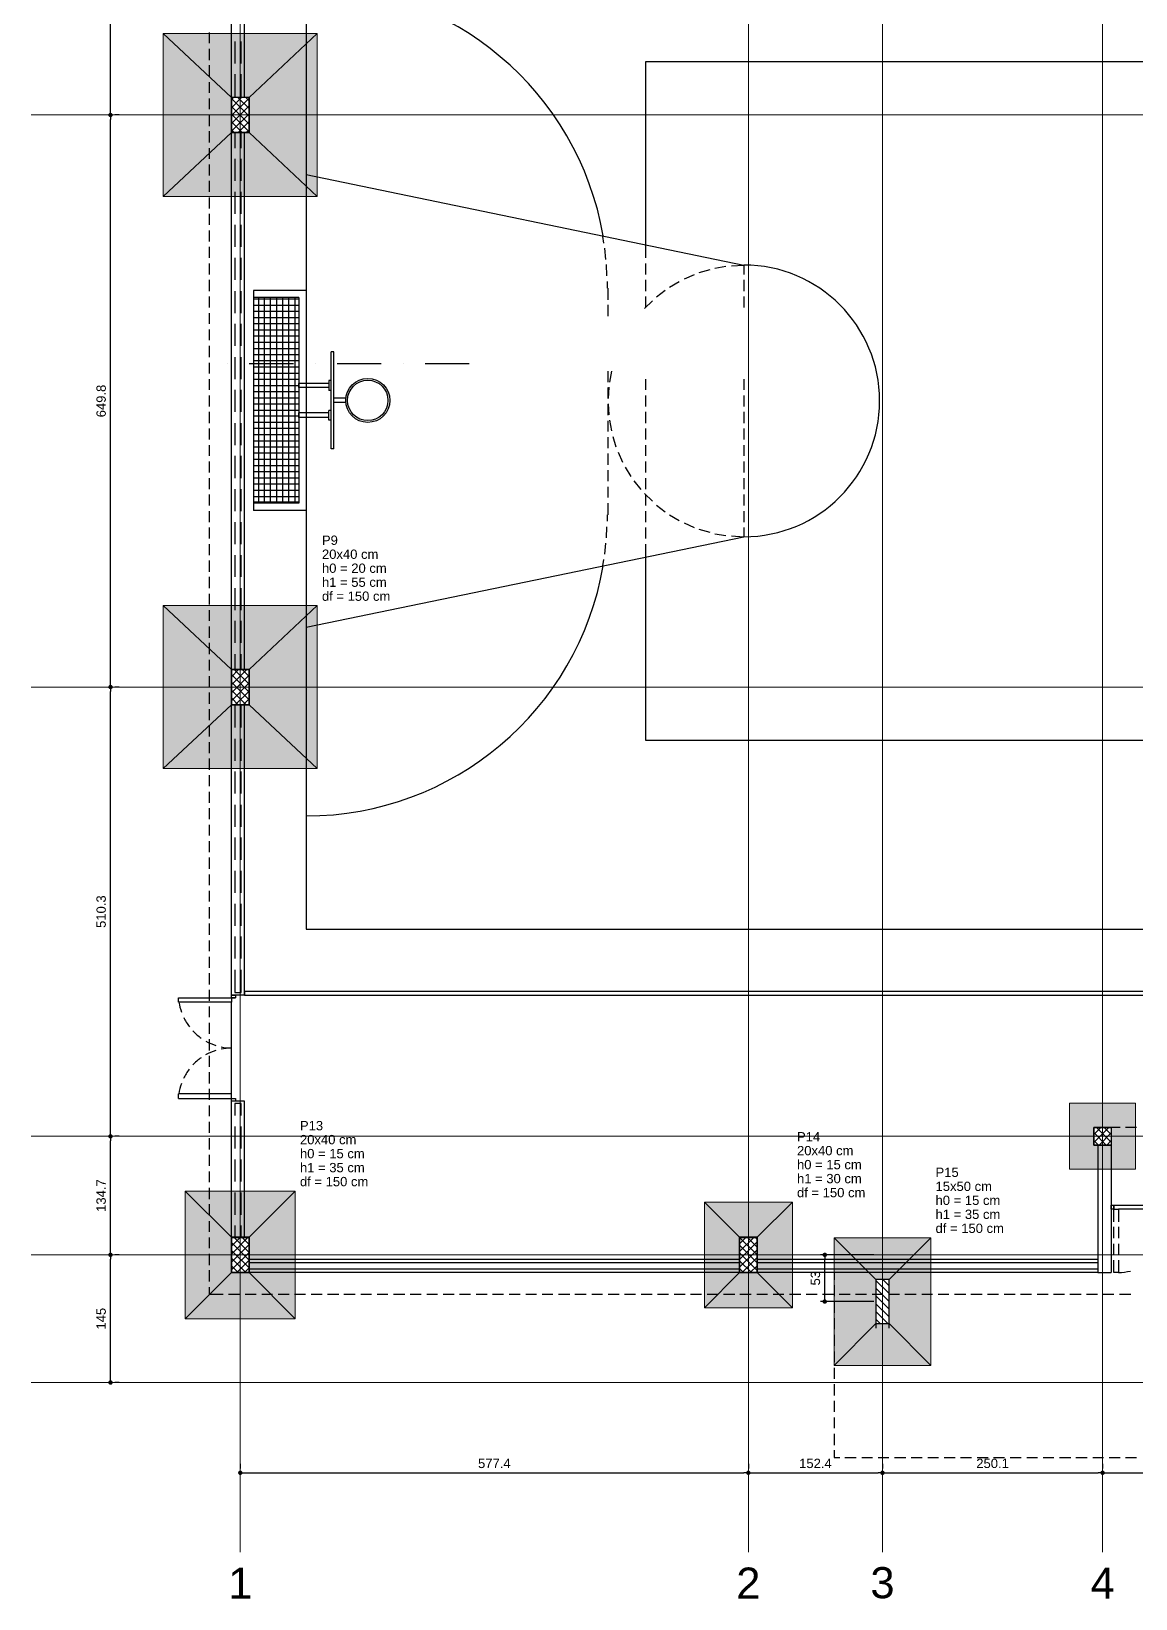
# Model space of a CAD drawing. Header units: millimetres. Extents: x 180 to 11148, y -1598 to 1045.
# Drawn here: x 315.15 to 340.25, y -7.25 to 28.35 of the extents above; entities that cross this region are included whole.
import ezdxf

# ---------------------------------------------------------------- set-up
doc = ezdxf.new("R2010")
doc.units = ezdxf.units.MM
doc.header["$MEASUREMENT"] = 0
for name, color, linetype, lineweight in [('LC-Cotas', 7, 'Continuous', 5), ('LC-Eixos', 9, 'Continuous', 5), ('LC-Hachuras das sapatas', 43, 'Continuous', 5), ('LC-Hachuras dos pilares', 9, 'Continuous', 5), ('LC-Seção das fundações', 7, 'Continuous', 5), ('LC-Seção dos pilares', 4, 'Continuous', 30), ('LC-Textos', 3, 'Continuous', 20)]:
    doc.layers.add(name, color=color, linetype=linetype, lineweight=lineweight)
doc.layers.add('PDF3_Geometry', color=7, linetype='Continuous')
doc.styles.add('Arial', font='arial.ttf')
doc.dimstyles.new('UM_50.000000', dxfattribs={"dimtxt": 0.18, "dimasz": 0.1, "dimexe": 0.1, "dimexo": 0.2, "dimgap": 0, "dimtad": 1, "dimtih": 1, "dimtoh": 1, "dimdec": 1, "dimlfac": 50, "dimzin": 0, "dimdsep": 46, "dimtxsty": 'Standard', "dimcen": 0.09, "dimdle": 0.1, "dimadec": 1, "dimazin": 2, "dimtfac": 1, "dimtdec": 4, "dimtofl": 0, "dimtmove": 0, "dimatfit": 3, "dimfxl": 1, "dimtolj": 1, "dimarcsym": 0})
pattern_1 = [(135, (148.60113, 145.24555), (-0.08838835, -0.08838835), [])]

# ---------------------------------------------------------------- blocks, each defined once
blk = doc.blocks.new('_Dot')
at = {"color": 0, "linetype": 'ByBlock', "lineweight": -2}
blk.add_line((-0.5, 0), (-1, 0), dxfattribs=at)
at = {"color": 0, "linetype": 'ByBlock', "const_width": 0.5}
blk.add_lwpolyline([(-0.25, 0, 1), (0.25, 0, 1)], format="xyb", close=True, dxfattribs=at)
blk = doc.blocks.new('*D844')
at = {"layer": 'Defpoints', "color": 0, "transparency": 16777216}
for p in [(162.086, 145.646), (163.398, 145.646), (163.398, 144.585)]:
    blk.add_point(p, dxfattribs=at)
at = {"layer": 'LC-Cotas', "color": 0, "lineweight": -2, "transparency": 16777216}
for p, q in [((163.198, 145.646), (161.986, 145.646)), ((162.086, 144.685), (162.086, 145.546)), ((163.198, 144.585), (161.986, 144.585))]:
    blk.add_line(p, q, dxfattribs=at)
at = {"layer": 'LC-Cotas', "color": 0, "lineweight": -2, "transparency": 16777216, "xscale": 0.1000000014901161, "yscale": 0.1000000014901161, "zscale": 0.1000000014901161}
for p, rotation in [((162.086, 145.646), 90), ((162.086, 144.585), 270)]:
    blk.add_blockref('_Dot', p, dxfattribs=dict(at, rotation=rotation))
at = {"layer": 'LC-Cotas', "transparency": 16777216, "insert": (161.875, 145.115), "char_height": 0.2118, "attachment_point": 5, "rotation": 90, "style": 'Arial'}
blk.add_mtext('\\A1;53', dxfattribs=at)
blk = doc.blocks.new('*D847')
at = {"layer": 'Defpoints', "color": 0, "transparency": 16777216}
for p in [(145.851, 145.646), (145.851, 145.646), (145.851, 142.745)]:
    blk.add_point(p, dxfattribs=at)
at = {"layer": 'LC-Cotas', "color": 0, "lineweight": -2, "transparency": 16777216}
for p, q in [((146.051, 145.646), (145.951, 145.646)), ((145.851, 142.845), (145.851, 145.546)), ((146.051, 142.745), (145.951, 142.745))]:
    blk.add_line(p, q, dxfattribs=at)
at = {"layer": 'LC-Cotas', "color": 0, "lineweight": -2, "transparency": 16777216, "xscale": 0.1000000014901161, "yscale": 0.1000000014901161, "zscale": 0.1000000014901161}
for p, rotation in [((145.851, 145.646), 90), ((145.851, 142.745), 270)]:
    blk.add_blockref('_Dot', p, dxfattribs=dict(at, rotation=rotation))
at = {"layer": 'LC-Cotas', "transparency": 16777216, "insert": (145.639, 144.195), "char_height": 0.2118, "attachment_point": 5, "rotation": 90, "style": 'Arial'}
blk.add_mtext('\\A1;145', dxfattribs=at)
blk = doc.blocks.new('*D848')
at = {"layer": 'Defpoints', "color": 0, "transparency": 16777216}
for p in [(145.851, 148.339), (145.851, 148.339), (145.851, 145.646)]:
    blk.add_point(p, dxfattribs=at)
at = {"layer": 'LC-Cotas', "color": 0, "lineweight": -2, "transparency": 16777216}
for p, q in [((145.851, 145.746), (145.851, 148.239)), ((146.051, 148.339), (145.951, 148.339)), ((146.051, 145.646), (145.951, 145.646))]:
    blk.add_line(p, q, dxfattribs=at)
at = {"layer": 'LC-Cotas', "color": 0, "lineweight": -2, "transparency": 16777216, "xscale": 0.1000000014901161, "yscale": 0.1000000014901161, "zscale": 0.1000000014901161}
for p, rotation in [((145.851, 148.339), 90), ((145.851, 145.646), 270)]:
    blk.add_blockref('_Dot', p, dxfattribs=dict(at, rotation=rotation))
at = {"layer": 'LC-Cotas', "transparency": 16777216, "insert": (145.639, 146.992), "char_height": 0.2118, "attachment_point": 5, "rotation": 90, "style": 'Arial'}
blk.add_mtext('\\A1;134.7', dxfattribs=at)
blk = doc.blocks.new('*D849')
at = {"layer": 'Defpoints', "color": 0, "transparency": 16777216}
for p in [(145.851, 158.544), (145.851, 158.544), (145.851, 148.339)]:
    blk.add_point(p, dxfattribs=at)
at = {"layer": 'LC-Cotas', "color": 0, "lineweight": -2, "transparency": 16777216}
for p, q in [((145.851, 148.439), (145.851, 158.444)), ((146.051, 158.544), (145.951, 158.544)), ((146.051, 148.339), (145.951, 148.339))]:
    blk.add_line(p, q, dxfattribs=at)
at = {"layer": 'LC-Cotas', "color": 0, "lineweight": -2, "transparency": 16777216, "xscale": 0.1000000014901161, "yscale": 0.1000000014901161, "zscale": 0.1000000014901161}
for p, rotation in [((145.851, 158.544), 90), ((145.851, 148.339), 270)]:
    blk.add_blockref('_Dot', p, dxfattribs=dict(at, rotation=rotation))
at = {"layer": 'LC-Cotas', "transparency": 16777216, "insert": (145.639, 153.442), "char_height": 0.2118, "attachment_point": 5, "rotation": 90, "style": 'Arial'}
blk.add_mtext('\\A1;510.3', dxfattribs=at)
blk = doc.blocks.new('*D850')
at = {"layer": 'Defpoints', "color": 0, "transparency": 16777216}
for p in [(145.851, 171.54), (145.851, 171.54), (145.851, 158.544)]:
    blk.add_point(p, dxfattribs=at)
at = {"layer": 'LC-Cotas', "color": 0, "lineweight": -2, "transparency": 16777216}
for p, q in [((145.851, 158.644), (145.851, 171.44)), ((146.051, 171.54), (145.951, 171.54)), ((146.051, 158.544), (145.951, 158.544))]:
    blk.add_line(p, q, dxfattribs=at)
at = {"layer": 'LC-Cotas', "color": 0, "lineweight": -2, "transparency": 16777216, "xscale": 0.1000000014901161, "yscale": 0.1000000014901161, "zscale": 0.1000000014901161}
for p, rotation in [((145.851, 171.54), 90), ((145.851, 158.544), 270)]:
    blk.add_blockref('_Dot', p, dxfattribs=dict(at, rotation=rotation))
at = {"layer": 'LC-Cotas', "transparency": 16777216, "insert": (145.639, 165.042), "char_height": 0.2118, "attachment_point": 5, "rotation": 90, "style": 'Arial'}
blk.add_mtext('\\A1;649.8', dxfattribs=at)
blk = doc.blocks.new('*D851')
at = {"layer": 'Defpoints', "color": 0, "transparency": 16777216}
for p in [(145.851, 184.443), (145.851, 184.443), (145.851, 171.54)]:
    blk.add_point(p, dxfattribs=at)
at = {"layer": 'LC-Cotas', "color": 0, "lineweight": -2, "transparency": 16777216}
for p, q in [((146.051, 184.443), (145.951, 184.443)), ((145.851, 171.64), (145.851, 184.343)), ((146.051, 171.54), (145.951, 171.54))]:
    blk.add_line(p, q, dxfattribs=at)
at = {"layer": 'LC-Cotas', "color": 0, "lineweight": -2, "transparency": 16777216, "xscale": 0.1000000014901161, "yscale": 0.1000000014901161, "zscale": 0.1000000014901161}
for p, rotation in [((145.851, 184.443), 90), ((145.851, 171.54), 270)]:
    blk.add_blockref('_Dot', p, dxfattribs=dict(at, rotation=rotation))
at = {"layer": 'LC-Cotas', "transparency": 16777216, "insert": (145.639, 177.992), "char_height": 0.2118, "attachment_point": 5, "rotation": 90, "style": 'Arial'}
blk.add_mtext('\\A1;645.1', dxfattribs=at)
blk = doc.blocks.new('*D852')
at = {"layer": 'Defpoints', "color": 0, "transparency": 16777216}
for p in [(148.801, 140.695), (160.349, 140.695), (160.349, 140.695)]:
    blk.add_point(p, dxfattribs=at)
at = {"layer": 'LC-Cotas', "color": 0, "lineweight": -2, "transparency": 16777216}
for p, q in [((148.801, 140.895), (148.801, 140.795)), ((148.901, 140.695), (160.249, 140.695)), ((160.349, 140.895), (160.349, 140.795))]:
    blk.add_line(p, q, dxfattribs=at)
at = {"layer": 'LC-Cotas', "color": 0, "lineweight": -2, "transparency": 16777216, "xscale": 0.1000000014901161, "yscale": 0.1000000014901161, "zscale": 0.1000000014901161, "rotation": 180}
blk.add_blockref('_Dot', (148.801, 140.695), dxfattribs=at)
at = {"layer": 'LC-Cotas', "color": 0, "lineweight": -2, "transparency": 16777216, "xscale": 0.1000000014901161, "yscale": 0.1000000014901161, "zscale": 0.1000000014901161}
blk.add_blockref('_Dot', (160.349, 140.695), dxfattribs=at)
at = {"layer": 'LC-Cotas', "transparency": 16777216, "insert": (154.575, 140.907), "char_height": 0.2118, "attachment_point": 5, "rotation": 0.0057, "style": 'Arial'}
blk.add_mtext('\\A1;577.4', dxfattribs=at)
blk = doc.blocks.new('*D853')
at = {"layer": 'Defpoints', "color": 0, "transparency": 16777216}
for p in [(160.349, 140.695), (163.398, 140.695), (163.398, 140.695)]:
    blk.add_point(p, dxfattribs=at)
at = {"layer": 'LC-Cotas', "color": 0, "lineweight": -2, "transparency": 16777216}
for p, q in [((160.349, 140.895), (160.349, 140.795)), ((160.449, 140.695), (163.298, 140.695)), ((163.398, 140.895), (163.398, 140.795))]:
    blk.add_line(p, q, dxfattribs=at)
at = {"layer": 'LC-Cotas', "color": 0, "lineweight": -2, "transparency": 16777216, "xscale": 0.1000000014901161, "yscale": 0.1000000014901161, "zscale": 0.1000000014901161, "rotation": 180}
blk.add_blockref('_Dot', (160.349, 140.695), dxfattribs=at)
at = {"layer": 'LC-Cotas', "color": 0, "lineweight": -2, "transparency": 16777216, "xscale": 0.1000000014901161, "yscale": 0.1000000014901161, "zscale": 0.1000000014901161}
blk.add_blockref('_Dot', (163.398, 140.695), dxfattribs=at)
at = {"layer": 'LC-Cotas', "transparency": 16777216, "insert": (161.874, 140.907), "char_height": 0.2118, "attachment_point": 5, "rotation": 0.0057, "style": 'Arial'}
blk.add_mtext('\\A1;152.4', dxfattribs=at)
blk = doc.blocks.new('*D854')
at = {"layer": 'Defpoints', "color": 0, "transparency": 16777216}
for p in [(163.398, 140.695), (168.401, 140.695), (168.401, 140.695)]:
    blk.add_point(p, dxfattribs=at)
at = {"layer": 'LC-Cotas', "color": 0, "lineweight": -2, "transparency": 16777216}
for p, q in [((163.398, 140.895), (163.398, 140.795)), ((163.498, 140.695), (168.301, 140.695)), ((168.401, 140.895), (168.401, 140.795))]:
    blk.add_line(p, q, dxfattribs=at)
at = {"layer": 'LC-Cotas', "color": 0, "lineweight": -2, "transparency": 16777216, "xscale": 0.1000000014901161, "yscale": 0.1000000014901161, "zscale": 0.1000000014901161, "rotation": 180}
blk.add_blockref('_Dot', (163.398, 140.695), dxfattribs=at)
at = {"layer": 'LC-Cotas', "color": 0, "lineweight": -2, "transparency": 16777216, "xscale": 0.1000000014901161, "yscale": 0.1000000014901161, "zscale": 0.1000000014901161}
blk.add_blockref('_Dot', (168.401, 140.695), dxfattribs=at)
at = {"layer": 'LC-Cotas', "transparency": 16777216, "insert": (165.9, 140.907), "char_height": 0.2118, "attachment_point": 5, "rotation": 0.0057, "style": 'Arial'}
blk.add_mtext('\\A1;250.1', dxfattribs=at)
blk = doc.blocks.new('*D855')
at = {"layer": 'Defpoints', "color": 0, "transparency": 16777216}
for p in [(168.401, 140.695), (171.796, 140.695), (171.796, 140.695)]:
    blk.add_point(p, dxfattribs=at)
at = {"layer": 'LC-Cotas', "color": 0, "lineweight": -2, "transparency": 16777216}
for p, q in [((168.401, 140.895), (168.401, 140.795)), ((168.501, 140.695), (171.696, 140.695)), ((171.796, 140.895), (171.796, 140.795))]:
    blk.add_line(p, q, dxfattribs=at)
at = {"layer": 'LC-Cotas', "color": 0, "lineweight": -2, "transparency": 16777216, "xscale": 0.1000000014901161, "yscale": 0.1000000014901161, "zscale": 0.1000000014901161, "rotation": 180}
blk.add_blockref('_Dot', (168.401, 140.695), dxfattribs=at)
at = {"layer": 'LC-Cotas', "color": 0, "lineweight": -2, "transparency": 16777216, "xscale": 0.1000000014901161, "yscale": 0.1000000014901161, "zscale": 0.1000000014901161}
blk.add_blockref('_Dot', (171.796, 140.695), dxfattribs=at)
at = {"layer": 'LC-Cotas', "transparency": 16777216, "insert": (170.098, 140.907), "char_height": 0.2118, "attachment_point": 5, "rotation": 0.0057, "style": 'Arial'}
blk.add_mtext('\\A1;169.8', dxfattribs=at)
blk = doc.blocks.new('E')
at = {"layer": 'LC-Hachuras das sapatas', "linetype": 'Continuous'}
h = blk.add_hatch(color=256, dxfattribs=at)
h.paths.add_polyline_path([(147.0511, 169.6901), (150.5511, 169.6901), (150.5511, 173.3901), (147.0511, 173.3901), (147.0511, 169.6901)])
h.paths.add_polyline_path([(148.6011, 171.1401), (149.0011, 171.1401), (149.0011, 171.9401), (148.6011, 171.9401), (148.6011, 171.1401)], flags=0)
h = blk.add_hatch(color=256, dxfattribs=at)
h.paths.add_polyline_path([(147.0511, 156.6941), (150.5511, 156.6941), (150.5511, 160.3941), (147.0511, 160.3941), (147.0511, 156.6941)])
h.paths.add_polyline_path([(148.6011, 158.1441), (149.0011, 158.1441), (149.0011, 158.9441), (148.6011, 158.9441), (148.6011, 158.1441)], flags=0)
h = blk.add_hatch(color=256, dxfattribs=at)
h.paths.add_polyline_path([(167.6509, 147.5889), (169.1509, 147.5889), (169.1509, 149.0889), (167.6509, 149.0889), (167.6509, 147.5889)])
h.paths.add_polyline_path([(168.2009, 148.1389), (168.6009, 148.1389), (168.6009, 148.5389), (168.2009, 148.5389), (168.2009, 148.1389)], flags=0)
h = blk.add_hatch(color=256, dxfattribs=at)
h.paths.add_polyline_path([(147.5511, 144.1955), (150.0511, 144.1955), (150.0511, 147.0955), (147.5511, 147.0955), (147.5511, 144.1955)])
h.paths.add_polyline_path([(148.6011, 145.2455), (149.0011, 145.2455), (149.0011, 146.0455), (148.6011, 146.0455), (148.6011, 145.2455)], flags=0)
h = blk.add_hatch(color=256, dxfattribs=at)
h.paths.add_polyline_path([(159.3493, 144.4455), (161.3493, 144.4455), (161.3493, 146.8455), (159.3493, 146.8455), (159.3493, 144.4455)])
h.paths.add_polyline_path([(160.1493, 145.2455), (160.5493, 145.2455), (160.5493, 146.0455), (160.1493, 146.0455), (160.1493, 145.2455)], flags=0)
h = blk.add_hatch(color=256, dxfattribs=at)
h.paths.add_polyline_path([(162.2981, 143.1347), (164.4981, 143.1347), (164.4981, 146.0347), (162.2981, 146.0347), (162.2981, 143.1347)])
h.paths.add_polyline_path([(163.2481, 144.0847), (163.5481, 144.0847), (163.5481, 145.0847), (163.2481, 145.0847), (163.2481, 144.0847)], flags=0)
at = {"layer": 'LC-Hachuras dos pilares', "linetype": 'Continuous'}
h = blk.add_hatch(dxfattribs=at)
h.set_pattern_fill('ANSI31', color=256, angle=90, style=0)
h.set_pattern_definition(pattern_1)
h.paths.add_polyline_path([(148.6011, 171.1401), (149.0011, 171.1401), (149.0011, 171.9401), (148.6011, 171.9401), (148.6011, 171.1401)])
h = blk.add_hatch(dxfattribs=at)
h.set_pattern_fill('ANSI31', color=256, angle=90, style=0)
h.set_pattern_definition(pattern_1)
h.paths.add_polyline_path([(148.6011, 158.1441), (149.0011, 158.1441), (149.0011, 158.9441), (148.6011, 158.9441), (148.6011, 158.1441)])
h = blk.add_hatch(dxfattribs=at)
h.set_pattern_fill('ANSI31', color=256, angle=90, style=0)
h.set_pattern_definition(pattern_1)
h.paths.add_polyline_path([(168.2009, 148.1389), (168.6009, 148.1389), (168.6009, 148.5389), (168.2009, 148.5389), (168.2009, 148.1389)])
h = blk.add_hatch(dxfattribs=at)
h.set_pattern_fill('ANSI31', color=256, angle=90, style=0)
h.set_pattern_definition(pattern_1)
h.paths.add_polyline_path([(148.6011, 145.2455), (149.0011, 145.2455), (149.0011, 146.0455), (148.6011, 146.0455), (148.6011, 145.2455)])
h = blk.add_hatch(dxfattribs=at)
h.set_pattern_fill('ANSI31', color=256, angle=90, style=0)
h.set_pattern_definition(pattern_1)
h.paths.add_polyline_path([(160.1493, 145.2455), (160.5493, 145.2455), (160.5493, 146.0455), (160.1493, 146.0455), (160.1493, 145.2455)])
h = blk.add_hatch(dxfattribs=at)
h.set_pattern_fill('ANSI31', color=256, angle=90, style=0)
h.set_pattern_definition(pattern_1)
h.paths.add_polyline_path([(163.2481, 144.0847), (163.5481, 144.0847), (163.5481, 145.0847), (163.2481, 145.0847), (163.2481, 144.0847)])
at = {"layer": 'LC-Eixos'}
for p, q in [((148.8011, 189.0314), (148.8011, 140.3947)), ((160.3493, 189.0314), (160.3493, 140.3947)), ((163.3981, 189.0314), (163.3981, 140.3947)), ((168.4009, 189.0314), (168.4009, 140.3947)), ((144.0511, 171.5401), (145.5511, 171.5401)), ((145.5511, 171.5401), (207.9089, 171.5401)), ((144.0511, 158.5441), (145.5511, 158.5441)), ((145.5511, 158.5441), (207.9089, 158.5441)), ((144.0511, 148.3389), (145.5511, 148.3389)), ((145.5511, 148.3389), (207.9089, 148.3389)), ((144.0511, 145.6455), (145.5511, 145.6455)), ((145.5511, 145.6455), (207.9089, 145.6455)), ((144.0511, 142.7447), (145.5511, 142.7447)), ((145.5511, 142.7447), (207.9089, 142.7447)), ((148.8011, 138.8947), (148.8011, 140.3947)), ((160.3493, 138.8947), (160.3493, 140.3947)), ((163.3981, 138.8947), (163.3981, 140.3947)), ((168.4009, 138.8947), (168.4009, 140.3947))]:
    blk.add_line(p, q, dxfattribs=at)
at = {"layer": 'LC-Seção das fundações'}
for p, q in [((147.0511, 173.3901), (148.6011, 171.9401)), ((150.5511, 173.3901), (149.0011, 171.9401)), ((147.0511, 169.6901), (148.6011, 171.1401)), ((147.0511, 169.6901), (148.6011, 171.1401)), ((150.5511, 169.6901), (149.0011, 171.1401)), ((147.0511, 160.3941), (148.6011, 158.9441)), ((150.5511, 160.3941), (149.0011, 158.9441)), ((147.0511, 156.6941), (148.6011, 158.1441)), ((147.0511, 156.6941), (148.6011, 158.1441)), ((150.5511, 156.6941), (149.0011, 158.1441)), ((147.5511, 147.0955), (148.6011, 146.0455)), ((150.0511, 147.0955), (149.0011, 146.0455)), ((159.3493, 146.8455), (160.1493, 146.0455)), ((161.3493, 146.8455), (160.5493, 146.0455)), ((162.2981, 146.0347), (163.2481, 145.0847)), ((164.4981, 146.0347), (163.5481, 145.0847)), ((147.5511, 144.1955), (148.6011, 145.2455)), ((147.5511, 144.1955), (148.6011, 145.2455)), ((150.0511, 144.1955), (149.0011, 145.2455)), ((159.3493, 144.4455), (160.1493, 145.2455)), ((159.3493, 144.4455), (160.1493, 145.2455)), ((161.3493, 144.4455), (160.5493, 145.2455)), ((162.2981, 143.1347), (163.2481, 144.0847)), ((162.2981, 143.1347), (163.2481, 144.0847)), ((164.4981, 143.1347), (163.5481, 144.0847))]:
    blk.add_line(p, q, dxfattribs=at)
for points in [[(147.0511, 169.6901), (150.5511, 169.6901), (150.5511, 173.3901), (147.0511, 173.3901), (147.0511, 169.6901)], [(147.0511, 156.6941), (150.5511, 156.6941), (150.5511, 160.3941), (147.0511, 160.3941), (147.0511, 156.6941)], [(167.6509, 147.5889), (169.1509, 147.5889), (169.1509, 149.0889), (167.6509, 149.0889), (167.6509, 147.5889)], [(147.5511, 144.1955), (150.0511, 144.1955), (150.0511, 147.0955), (147.5511, 147.0955), (147.5511, 144.1955)], [(159.3493, 144.4455), (161.3493, 144.4455), (161.3493, 146.8455), (159.3493, 146.8455), (159.3493, 144.4455)], [(162.2981, 143.1347), (164.4981, 143.1347), (164.4981, 146.0347), (162.2981, 146.0347), (162.2981, 143.1347)]]:
    blk.add_lwpolyline(points, close=True, dxfattribs=at)
at = {"layer": 'LC-Seção dos pilares'}
for points in [[(148.6011, 171.1401), (149.0011, 171.1401), (149.0011, 171.9401), (148.6011, 171.9401), (148.6011, 171.1401)], [(148.6011, 158.1441), (149.0011, 158.1441), (149.0011, 158.9441), (148.6011, 158.9441), (148.6011, 158.1441)], [(168.2009, 148.1389), (168.6009, 148.1389), (168.6009, 148.5389), (168.2009, 148.5389), (168.2009, 148.1389)], [(148.6011, 145.2455), (149.0011, 145.2455), (149.0011, 146.0455), (148.6011, 146.0455), (148.6011, 145.2455)], [(160.1493, 145.2455), (160.5493, 145.2455), (160.5493, 146.0455), (160.1493, 146.0455), (160.1493, 145.2455)], [(163.2481, 144.0847), (163.5481, 144.0847), (163.5481, 145.0847), (163.2481, 145.0847), (163.2481, 144.0847)]]:
    blk.add_lwpolyline(points, close=True, dxfattribs=at)
at = {"layer": 'LC-Textos', "linetype": 'Continuous', "line_spacing_factor": 0.798, "style": 'Arial'}
for s, insert, char_height, width, attachment_point in [('20x40 cm', (150.657, 161.4531), 0.2118, 2.594363, 7), ('P9', (150.657, 161.7708), 0.2118, 0.733317, 7), ('h0 = 20 cm', (150.657, 161.1354), 0.2118, 2.982933, 7), ('h1 = 55 cm', (150.657, 160.8177), 0.2118, 2.982933, 7), ('df = 150 cm', (150.657, 160.5), 0.2118, 3.149463, 7), ('P13', (150.157, 148.4722), 0.2118, 1.066377, 7), ('20x40 cm', (150.157, 148.1545), 0.2118, 2.594363, 7), ('20x40 cm', (161.4552, 147.9045), 0.2118, 2.594363, 7), ('P14', (161.4552, 148.2222), 0.2118, 1.066377, 7), ('h0 = 15 cm', (150.157, 147.8368), 0.2118, 2.982933, 7), ('h0 = 15 cm', (161.4552, 147.5868), 0.2118, 2.982933, 7), ('df = 150 cm', (150.157, 147.2014), 0.2118, 3.149463, 7), ('h1 = 35 cm', (150.157, 147.5191), 0.2118, 2.982933, 7), ('h1 = 30 cm', (161.4552, 147.2691), 0.2118, 2.982933, 7), ('P15', (164.604, 147.4114), 0.2118, 1.066377, 7), ('df = 150 cm', (161.4552, 146.9514), 0.2118, 3.149463, 7), ('15x50 cm', (164.604, 147.0937), 0.2118, 2.594363, 7), ('h0 = 15 cm', (164.604, 146.776), 0.2118, 2.982933, 7), ('df = 150 cm', (164.604, 146.1406), 0.2118, 3.149463, 7), ('h1 = 35 cm', (164.604, 146.4583), 0.2118, 2.982933, 7), ('1', (148.8011, 137.8357), 0.706, 1.099842, 8), ('2', (160.3493, 137.8357), 0.706, 1.099842, 8), ('3', (163.3981, 137.8357), 0.706, 1.099842, 8), ('4', (168.4009, 137.8357), 0.706, 1.099842, 8)]:
    blk.add_mtext(s, dxfattribs=dict(at, insert=insert, char_height=char_height, width=width, attachment_point=attachment_point))
at = {"layer": 'LC-Cotas'}
for base, p1, p2, picture, middle in [((145.8511, 184.4429), (145.8511, 171.5401), (145.8511, 184.4429), '*D851', (145.6393, 177.9915)), ((145.8511, 171.5401), (145.8511, 158.5441), (145.8511, 171.5401), '*D850', (145.6393, 165.0421)), ((145.8511, 158.5441), (145.8511, 148.3389), (145.8511, 158.5441), '*D849', (145.6393, 153.4415)), ((145.8511, 148.3389), (145.8511, 145.6455), (145.8511, 148.3389), '*D848', (145.6393, 146.9922)), ((145.8511, 145.6455), (145.8511, 142.7447), (145.8511, 145.6455), '*D847', (145.6393, 144.1951)), ((162.0863, 145.6455), (163.3981, 144.5847), (163.3981, 145.6455), '*D844', (161.8745, 145.1151))]:
    dim = blk.add_linear_dim(base=base, p1=p1, p2=p2, angle=90, dimstyle='UM_50.000000', override={"dimtxt": 0.2118, "dimasz": 0.1, "dimexe": 0.1, "dimexo": 0.2, "dimtad": 1, "dimtih": 0, "dimtoh": 0, "dimdec": 1, "dimlfac": 50, "dimzin": 8, "dimtxsty": 'Arial', "dimblk": 'Dot', "dimblk1": 'Dot', "dimblk2": 'Dot', "dimsah": 1, "dimdle": 0.1, "dimse1": 0, "dimse2": 0, "dimclrt": 256, "dimadec": 1, "dimazin": 3, "dimtmove": 2, "dimldrblk": 'Dot'}, dxfattribs=at)
    dim.commit()
    dim.dimension.update_dxf_attribs({"geometry": picture, "text_midpoint": middle, "dimtype": 128, "text_rotation": 90})
for base, p1, p2, picture, middle, turn in [((160.3493, 140.6947), (148.8011, 140.6947), (160.3493, 140.6947), '*D852', (154.5752, 140.9065), 0.00573), ((163.3981, 140.6947), (160.3493, 140.6947), (163.3981, 140.6947), '*D853', (161.8737, 140.9065), 0.00573), ((168.4009, 140.6947), (163.3981, 140.6947), (168.4009, 140.6947), '*D854', (165.8995, 140.9065), 0.00573), ((171.7959300361, 140.6947454911), (168.4009300361, 140.6947454911), (171.7959300361, 140.6947454911), '*D855', (170.0984300361, 140.9065454852), 0.005729578)]:
    dim = blk.add_linear_dim(base=base, p1=p1, p2=p2, dimstyle='UM_50.000000', override={"dimtxt": 0.2118, "dimasz": 0.1, "dimexe": 0.1, "dimexo": 0.2, "dimtad": 1, "dimtih": 0, "dimtoh": 0, "dimdec": 1, "dimlfac": 50, "dimzin": 8, "dimtxsty": 'Arial', "dimblk": 'Dot', "dimblk1": 'Dot', "dimblk2": 'Dot', "dimsah": 1, "dimdle": 0.1, "dimse1": 0, "dimse2": 0, "dimclrt": 256, "dimadec": 1, "dimazin": 3, "dimtmove": 2, "dimldrblk": 'Dot'}, dxfattribs=at)
    dim.commit()
    dim.dimension.update_dxf_attribs({"geometry": picture, "text_midpoint": middle, "dimtype": 128, "text_rotation": turn})

msp = doc.modelspace()

# ---------------------------------------------------------------- linework, layer by layer
at = {"layer": 'PDF3_Geometry', "lineweight": -3}
for points in [[(319.7029, 18.4547), (319.7029, 33.4577)], [(319.9993, 26.8537), (319.9993, 33.4577)], [(319.2034, 28.0814), (319.2034, 28.3269)], [(319.2034, 27.7004), (319.2034, 27.9544)], [(319.7791, 28.1237), (319.7791, 27.6242)], [(319.9231, 27.6242), (319.9231, 28.1237)], [(319.2034, 27.3278), (319.2034, 27.5818)], [(319.2034, 26.9553), (319.2034, 27.2008)], [(319.7791, 27.3786), (319.7791, 26.8537)], [(319.9231, 26.8537), (319.9231, 27.3786)], [(319.2034, 26.5827), (319.2034, 26.8283)], [(319.7029, 26.7944), (319.7537, 26.8537)], [(319.7029, 26.6166), (319.94, 26.8537)], [(319.7029, 26.4388), (320.1009, 26.8367)], [(319.2034, 26.2017), (319.2034, 26.4557)], [(319.7029, 26.261), (320.1009, 26.6589)], [(319.7029, 26.0832), (320.1009, 26.4811)], [(319.2034, 25.8292), (319.2034, 26.0832)], [(319.7791, 26.0578), (319.7791, 25.7022)], [(319.8553, 26.0578), (320.1009, 26.3033)], [(319.9231, 25.7022), (319.9231, 26.0578)], [(319.9993, 21.4519), (319.9993, 26.0578)], [(320.0332, 26.0578), (320.1009, 26.1171)], [(319.2034, 25.4567), (319.2034, 25.7022)], [(319.2034, 25.0757), (319.2034, 25.3297)], [(319.7791, 25.4567), (319.7791, 24.9571)], [(319.9231, 24.9571), (319.9231, 25.4567)], [(319.2034, 24.7031), (319.2034, 24.9571)], [(319.2034, 24.3306), (319.2034, 24.5761)], [(319.7791, 24.7031), (319.7791, 24.2036)], [(319.9231, 24.2036), (319.9231, 24.7031)], [(319.2034, 23.9581), (319.2034, 24.2036)], [(319.7791, 23.9581), (319.7791, 23.4585)], [(319.9231, 23.4585), (319.9231, 23.9581)], [(319.2034, 23.5771), (319.2034, 23.8311)], [(319.2034, 23.2045), (319.2034, 23.4585)], [(319.7791, 23.2045), (319.7791, 22.705)], [(319.9231, 22.705), (319.9231, 23.2045)], [(319.2034, 22.832), (319.2034, 23.0775)], [(319.2034, 22.451), (319.2034, 22.705)], [(319.7791, 22.451), (319.7791, 21.9514)], [(319.9231, 21.9514), (319.9231, 22.451)], [(321.3963, 22.4679), (320.2025, 22.4679)], [(320.2025, 22.4679), (320.2025, 17.4641)], [(321.3963, 22.4679), (321.3963, 20.3512)], [(319.2034, 22.0784), (319.2034, 22.3325)], [(321.2354, 22.3071), (320.2025, 22.3071)], [(320.2025, 22.2732), (321.2354, 22.2732)], [(320.2025, 22.1292), (321.2354, 22.1292)], [(320.321, 17.6334), (320.321, 22.3071)], [(320.4565, 17.6334), (320.4565, 22.3071)], [(320.592, 17.6334), (320.592, 22.3071)], [(320.7359, 17.6334), (320.7359, 22.3071)], [(320.8714, 17.6334), (320.8714, 22.3071)], [(321.0068, 17.6334), (321.0068, 22.3071)], [(321.1508, 17.6334), (321.1508, 22.3071)], [(321.2354, 22.3071), (321.2354, 17.6334)], [(319.2034, 21.7059), (319.2034, 21.9514)], [(320.2025, 21.9938), (321.2354, 21.9938)], [(320.2025, 21.8498), (321.2354, 21.8498)], [(319.2034, 21.3334), (319.2034, 21.5789)], [(319.7791, 21.7059), (319.7791, 21.2064)], [(319.9231, 21.2064), (319.9231, 21.7059)], [(319.9993, 13.8573), (319.9993, 21.4519)], [(320.2025, 21.7144), (321.2354, 21.7144)], [(320.2025, 21.5704), (321.2354, 21.5704)], [(320.2025, 21.435), (321.2354, 21.435)], [(319.2034, 20.9524), (319.2034, 21.2064)], [(320.2025, 21.291), (321.2354, 21.291)], [(320.2025, 21.1471), (321.2354, 21.1471)], [(320.2025, 21.0116), (321.2354, 21.0116)], [(321.972, 18.8696), (321.972, 21.0709)], [(322.0313, 21.0709), (321.972, 21.0709)], [(322.0313, 18.8696), (322.0313, 21.0709)], [(319.2034, 20.5798), (319.2034, 20.8254)], [(319.6013, 20.8), (319.6013, 20.8)], [(319.7791, 20.9524), (319.7791, 20.4528)], [(319.9231, 20.4528), (319.9231, 20.9524)], [(321.1084, 20.8), (320.1009, 20.8)], [(320.2025, 20.8762), (321.2354, 20.8762)], [(320.2025, 20.7322), (321.2354, 20.7322)], [(321.608, 20.8), (321.608, 20.8)], [(323.1066, 20.8), (322.1075, 20.8)], [(323.6061, 20.8), (323.6061, 20.8)], [(325.1047, 20.8), (324.1056, 20.8)], [(319.2034, 20.2073), (319.2034, 20.4528)], [(320.2025, 20.5883), (321.2354, 20.5883)], [(320.2025, 20.4528), (321.2354, 20.4528)], [(320.2025, 20.3089), (321.2354, 20.3089)], [(321.2354, 20.2581), (321.2354, 20.3512)], [(321.9128, 20.3512), (321.2354, 20.3512)], [(321.972, 20.419), (321.9128, 20.419), (321.9128, 20.1904)], [(319.2034, 19.8263), (319.2034, 20.0803)], [(319.7791, 20.2073), (319.7791, 19.7078)], [(319.9231, 19.7078), (319.9231, 20.2073)], [(320.2025, 20.1734), (321.2354, 20.1734)], [(320.2025, 20.0295), (321.2354, 20.0295)], [(321.9128, 20.2581), (321.2354, 20.2581)], [(321.3963, 20.2581), (321.3963, 19.6824)], [(321.972, 20.1904), (321.9128, 20.1904)], [(322.3022, 20.021), (322.0313, 20.021)], [(319.2034, 19.4538), (319.2034, 19.7078)], [(320.2025, 19.894), (321.2354, 19.894)], [(320.2025, 19.7501), (321.2354, 19.7501)], [(320.2025, 19.6146), (321.2354, 19.6146)], [(321.2354, 19.5808), (321.2354, 19.6824)], [(321.9128, 19.6824), (321.2354, 19.6824)], [(321.972, 19.7416), (321.9128, 19.7416)], [(321.972, 19.5215), (321.9128, 19.5215), (321.9128, 19.7416)], [(322.3022, 19.9194), (322.0313, 19.9194)], [(319.2034, 19.0812), (319.2034, 19.3268)], [(319.7791, 19.4538), (319.7791, 18.9542)], [(319.9231, 18.9542), (319.9231, 19.4538)], [(320.2025, 19.4707), (321.2354, 19.4707)], [(320.2025, 19.3352), (321.2354, 19.3352)], [(321.9128, 19.5808), (321.2354, 19.5808)], [(321.3963, 19.5808), (321.3963, 17.4641)], [(319.2034, 18.7087), (319.2034, 18.9542)], [(320.2025, 19.1913), (321.2354, 19.1913)], [(320.2025, 19.0474), (321.2354, 19.0474)], [(320.2025, 18.9119), (321.2354, 18.9119)], [(319.2034, 18.3277), (319.2034, 18.5817)], [(319.7791, 18.7087), (319.7791, 18.2007)], [(319.9231, 18.2007), (319.9231, 18.7087)], [(320.2025, 18.7764), (321.2354, 18.7764)], [(320.2025, 18.6325), (321.2354, 18.6325)], [(322.0313, 18.8696), (321.972, 18.8696)], [(319.2034, 17.9552), (319.2034, 18.2007)], [(319.7029, 6.4574), (319.7029, 18.4547)], [(320.2025, 18.4886), (321.2354, 18.4886)], [(320.2025, 18.3531), (321.2354, 18.3531)], [(320.2025, 18.2092), (321.2354, 18.2092)], [(319.2034, 17.5826), (319.2034, 17.8282)], [(319.7791, 17.9552), (319.7791, 17.4556)], [(319.9231, 17.4556), (319.9231, 17.9552)], [(320.2025, 18.0737), (321.2354, 18.0737)], [(320.2025, 17.9298), (321.2354, 17.9298)], [(319.2034, 17.2016), (319.2034, 17.4556)], [(320.2025, 17.7858), (321.2354, 17.7858)], [(320.2025, 17.6673), (321.2354, 17.6673)], [(321.2354, 17.6334), (320.2025, 17.6334)], [(321.3963, 17.4641), (320.2025, 17.4641)], [(319.7791, 17.2016), (319.7791, 16.7021)], [(319.9231, 16.7021), (319.9231, 17.2016)], [(319.2034, 16.8291), (319.2034, 17.0831)], [(319.2034, 16.4565), (319.2034, 16.7021)], [(319.7791, 16.4565), (319.7791, 15.957)], [(319.9231, 15.957), (319.9231, 16.4565)], [(319.2034, 16.0755), (319.2034, 16.3295)], [(319.2034, 15.703), (319.2034, 15.957)], [(319.7791, 15.703), (319.7791, 15.2035)], [(319.9231, 15.2035), (319.9231, 15.703)], [(319.2034, 15.3305), (319.2034, 15.576)], [(319.2034, 14.9579), (319.2034, 15.2035)], [(319.7791, 14.9579), (319.7791, 14.4584)], [(319.9231, 14.4584), (319.9231, 14.9579)], [(319.2034, 14.5769), (319.2034, 14.8309)], [(319.2034, 14.2044), (319.2034, 14.4584)], [(319.2034, 13.8319), (319.2034, 14.0774)], [(319.7791, 14.2044), (319.7791, 13.8573)], [(319.9231, 13.8573), (319.9231, 14.2044)], [(319.2034, 13.4509), (319.2034, 13.7049)], [(319.7029, 13.6879), (319.8638, 13.8573)], [(319.7029, 13.5101), (320.0501, 13.8573)], [(319.7029, 13.3239), (320.1009, 13.7303)], [(319.7029, 13.1461), (320.1009, 13.5525)], [(319.2034, 13.0783), (319.2034, 13.3323)], [(319.7876, 13.0529), (320.1009, 13.3662)], [(319.9654, 13.0529), (320.1009, 13.1884)], [(319.2034, 12.7058), (319.2034, 12.9513)], [(319.7791, 13.0529), (319.7791, 12.5365)], [(319.9231, 12.5365), (319.9231, 13.0529)], [(319.9993, 6.4574), (319.9993, 13.0529)], [(319.2034, 12.3333), (319.2034, 12.5788)], [(319.2034, 11.9523), (319.2034, 12.2063)], [(319.7791, 12.2825), (319.7791, 11.7829)], [(319.9231, 11.7829), (319.9231, 12.2825)], [(319.2034, 11.5797), (319.2034, 11.8337)], [(319.2034, 11.2072), (319.2034, 11.4527)], [(319.7791, 11.5374), (319.7791, 11.0378)], [(319.9231, 11.0378), (319.9231, 11.5374)], [(319.2034, 10.8262), (319.2034, 11.0802)], [(319.2034, 10.4536), (319.2034, 10.7076)], [(319.7791, 10.7838), (319.7791, 10.2843)], [(319.9231, 10.2843), (319.9231, 10.7838)], [(319.2034, 10.0811), (319.2034, 10.3266)], [(319.7791, 10.0388), (319.7791, 9.5308)], [(319.9231, 9.5308), (319.9231, 10.0388)], [(319.2034, 9.7086), (319.2034, 9.9541)], [(319.2034, 9.3276), (319.2034, 9.5816)], [(319.7791, 9.2852), (319.7791, 8.7857)], [(319.9231, 8.7857), (319.9231, 9.2852)], [(319.2034, 8.955), (319.2034, 9.2006)], [(319.2034, 8.5825), (319.2034, 8.828)], [(319.2034, 8.2015), (319.2034, 8.4555)], [(319.7791, 8.5317), (319.7791, 8.0322)], [(319.9231, 8.0322), (319.9231, 8.5317)], [(319.2034, 7.829), (319.2034, 8.083)], [(319.2034, 7.4564), (319.2034, 7.702)], [(319.7791, 7.7866), (319.7791, 7.2871)], [(319.9231, 7.2871), (319.9231, 7.7866)], [(319.2034, 7.0754), (319.2034, 7.3294)], [(319.2034, 6.7029), (319.2034, 6.9569)], [(319.7791, 7.0331), (319.7791, 6.5166), (319.9231, 6.5166), (319.9231, 7.0331)], [(319.9993, 6.5505), (370.7996, 6.5505), (370.7996, 6.8553)], [(319.9993, 6.5505), (319.9993, 6.4574), (370.9012, 6.4574), (370.9012, 6.8553)], [(319.2034, 6.3303), (319.2034, 6.5759)], [(319.9993, 6.4574), (319.7029, 6.4574)], [(319.7029, 6.3981), (319.7029, 6.4574)], [(319.7029, 6.4574), (319.7961, 6.4574)], [(319.7961, 6.4574), (319.7961, 6.3981)], [(318.5007, 6.3981), (319.7029, 6.3981)], [(318.5007, 6.2965), (318.5007, 6.3981)], [(319.7029, 6.2965), (318.5007, 6.2965)], [(319.2034, 5.9578), (319.2034, 6.2033)], [(319.7029, 6.3981), (319.7029, 6.2965)], [(319.7961, 6.3981), (319.7029, 6.3981)], [(319.7029, 6.3981), (319.7961, 6.3981)], [(319.7029, 4.2137), (319.7029, 6.2965)], [(319.2034, 5.5768), (319.2034, 5.8308)], [(319.2034, 5.2043), (319.2034, 5.4583)], [(319.2034, 4.8317), (319.2034, 5.0773)], [(319.2034, 4.4507), (319.2034, 4.7047)], [(319.2034, 4.0782), (319.2034, 4.3322)], [(319.7029, 4.2137), (318.5007, 4.2137)], [(318.5007, 4.1121), (318.5007, 4.2137)], [(318.5007, 4.1121), (319.7029, 4.1121)], [(319.2034, 3.7057), (319.2034, 3.9512)], [(319.7029, 4.1121), (319.7029, 4.2137)], [(319.7029, 4.0528), (319.7029, 4.1121)], [(319.7029, 4.1121), (319.7961, 4.1121)], [(319.7029, 4.1121), (319.7961, 4.1121)], [(319.7029, 0.954), (319.7029, 4.0528)], [(319.9993, 4.0528), (319.7029, 4.0528)], [(319.9231, 3.7226), (319.9231, 3.9935), (319.7791, 3.9935), (319.7791, 3.7226)], [(319.7961, 4.1121), (319.7961, 4.0528)], [(319.9993, 0.954), (319.9993, 4.0528)], [(319.2034, 3.3331), (319.2034, 3.5787)], [(319.2034, 2.9521), (319.2034, 3.2061)], [(319.7791, 3.4771), (319.7791, 2.9775)], [(319.9231, 2.9775), (319.9231, 3.4771)], [(339.3034, 3.2908), (339.4643, 3.4517)], [(339.3034, 3.113), (339.6421, 3.4517)], [(339.3965, 3.4517), (339.7013, 3.4517)], [(339.4219, 3.0537), (339.7013, 3.3331)], [(339.9045, 3.4517), (339.7013, 3.4517)], [(339.7013, 3.4517), (339.7013, 0.1581)], [(340.2771, 3.4517), (340.0231, 3.4517)], [(339.3965, 3.0537), (339.3965, 2.7913)], [(339.3965, 3.0537), (339.3965, 0.1581)], [(339.5997, 3.0537), (339.7013, 3.1553)], [(319.2034, 2.5796), (319.2034, 2.8336)], [(319.7791, 2.7235), (319.7791, 2.224)], [(319.9231, 2.224), (319.9231, 2.7235)], [(339.3965, 2.6643), (339.3965, 2.4187)], [(319.2034, 2.2071), (319.2034, 2.4526)], [(339.3965, 2.2917), (339.3965, 2.0462)], [(319.2034, 1.8261), (319.2034, 2.0801)], [(319.7791, 1.9785), (319.7791, 1.4705)], [(319.9231, 1.4705), (319.9231, 1.9785)], [(339.3965, 1.9192), (339.3965, 1.6652)], [(319.2034, 1.4535), (319.2034, 1.7075)], [(339.3965, 1.5382), (339.3965, 1.2927)], [(339.7013, 1.6906), (339.7606, 1.6906)], [(339.7013, 1.5975), (339.7013, 1.6906)], [(339.7013, 1.6906), (342.6393, 1.6906)], [(339.7606, 1.5975), (339.7013, 1.5975)], [(339.7606, 1.6906), (339.7606, 1.5975)], [(339.7606, 1.5975), (339.7606, 1.6906)], [(339.7606, 1.3096), (339.7606, 1.5975)], [(339.7606, 1.5975), (339.8622, 1.5975)], [(339.8622, 1.5975), (339.8622, 1.3096)], [(342.5885, 1.5975), (339.8622, 1.5975)], [(319.2034, 1.081), (319.2034, 1.3265)], [(319.7791, 1.2249), (319.7791, 0.954)], [(319.9231, 0.954), (319.9231, 1.2249)], [(339.3965, 1.1657), (339.3965, 0.9201)], [(339.7606, 0.937), (339.7606, 1.1911)], [(339.8622, 1.1911), (339.8622, 0.937)], [(319.2034, 0.7084), (319.2034, 0.954)], [(319.7029, 0.937), (319.7199, 0.954)], [(319.7029, 0.7592), (319.8977, 0.954)], [(319.7029, 0.573), (320.0755, 0.954)], [(319.7029, 0.3952), (320.1009, 0.7931)], [(331.2516, 0.81), (331.3955, 0.954)], [(331.2516, 0.6322), (331.5733, 0.954)], [(331.2516, 0.4544), (331.6495, 0.8524)], [(339.3965, 0.7931), (339.3965, 0.5391)], [(339.7606, 0.5645), (339.7606, 0.81)], [(339.8622, 0.81), (339.8622, 0.5645)], [(319.2034, 0.3274), (319.2034, 0.5814)], [(319.7029, 0.2174), (320.1009, 0.6153)], [(319.8215, 0.1581), (320.1009, 0.4375)], [(331.2516, 0.4544), (320.1009, 0.4544)], [(331.2516, 0.3782), (320.1009, 0.3782)], [(331.2516, 0.2766), (331.6495, 0.6746)], [(331.3108, 0.1581), (331.6495, 0.4968)], [(339.3965, 0.4544), (331.6495, 0.4544)], [(339.3965, 0.3782), (331.6495, 0.3782)], [(339.3965, 0.4206), (339.3965, 0.1581), (339.0917, 0.1581)], [(339.7606, 0.1581), (339.7606, 0.4375)], [(339.8622, 0.4375), (339.8622, 0.1581)], [(319.2034, -0.0451), (319.2034, 0.2089)], [(319.9993, 0.1581), (320.1009, 0.2597)], [(339.3965, 0.1581), (319.9993, 0.1581)], [(331.2516, 0.2343), (320.1009, 0.2343)], [(331.4886, 0.1581), (331.6495, 0.3105)], [(339.3965, 0.2343), (331.6495, 0.2343)], [(333.7154, 0.1581), (333.4021, 0.1581), (333.4021, -0.0112)], [(334.0879, 0.1581), (333.8339, 0.1581)], [(334.4604, 0.1581), (334.2149, 0.1581)], [(334.8414, 0.1581), (334.5874, 0.1581)], [(335.214, 0.1581), (334.96, 0.1581)], [(335.5865, 0.1581), (335.341, 0.1581)], [(335.9591, 0.1581), (335.7135, 0.1581)], [(336.3401, 0.1581), (336.0861, 0.1581)], [(336.7126, 0.1581), (336.4671, 0.1581)], [(337.0851, 0.1581), (336.8396, 0.1581)], [(337.4661, 0.1581), (337.2121, 0.1581)], [(337.8387, 0.1581), (337.5847, 0.1581)], [(338.2112, 0.1581), (337.9657, 0.1581)], [(338.5922, 0.1581), (338.3382, 0.1581)], [(338.9647, 0.1581), (338.7107, 0.1581)], [(339.3965, 0.1581), (339.7013, 0.1581)], [(339.8622, 0.1581), (339.7606, 0.1581)], [(319.2034, -0.3414), (319.2034, -0.1721)], [(319.5167, -0.3414), (319.2034, -0.3414)], [(319.8892, -0.3414), (319.6352, -0.3414)], [(320.2618, -0.3414), (320.0162, -0.3414)], [(320.6343, -0.3414), (320.3888, -0.3414)], [(321.0153, -0.3414), (320.7613, -0.3414)], [(321.3878, -0.3414), (321.1338, -0.3414)], [(321.7604, -0.3414), (321.5148, -0.3414)], [(322.1414, -0.3414), (321.8874, -0.3414)], [(322.5139, -0.3414), (322.2599, -0.3414)], [(322.8864, -0.3414), (322.6409, -0.3414)], [(323.259, -0.3414), (323.0134, -0.3414)], [(323.64, -0.3414), (323.386, -0.3414)], [(324.0125, -0.3414), (323.767, -0.3414)], [(324.385, -0.3414), (324.1395, -0.3414)], [(324.766, -0.3414), (324.512, -0.3414)], [(325.1386, -0.3414), (324.8846, -0.3414)], [(325.5111, -0.3414), (325.2656, -0.3414)], [(325.8837, -0.3414), (325.6381, -0.3414)], [(326.2647, -0.3414), (326.0107, -0.3414)], [(326.6372, -0.3414), (326.3917, -0.3414)], [(327.0097, -0.3414), (326.7642, -0.3414)], [(327.3907, -0.3414), (327.1367, -0.3414)], [(327.7633, -0.3414), (327.5093, -0.3414)], [(328.1358, -0.3414), (327.8903, -0.3414)], [(328.5168, -0.3414), (328.2628, -0.3414)], [(328.8893, -0.3414), (328.6353, -0.3414)], [(329.2619, -0.3414), (329.0163, -0.3414)], [(329.6344, -0.3414), (329.3889, -0.3414)], [(330.0154, -0.3414), (329.7614, -0.3414)], [(330.3879, -0.3414), (330.1339, -0.3414)], [(330.7605, -0.3414), (330.5149, -0.3414)], [(331.1415, -0.3414), (330.8875, -0.3414)], [(331.514, -0.3414), (331.26, -0.3414)], [(331.8866, -0.3414), (331.641, -0.3414)], [(332.2591, -0.3414), (332.0136, -0.3414)], [(332.6401, -0.3414), (332.3861, -0.3414)], [(333.0126, -0.3414), (332.7671, -0.3414)], [(333.3852, -0.3414), (333.1396, -0.3414)], [(333.4021, -0.1298), (333.4021, -0.3838)], [(333.7662, -0.3414), (333.5122, -0.3414)], [(334.1387, -0.3414), (333.8847, -0.3414)], [(334.5112, -0.3414), (334.2657, -0.3414)], [(334.8838, -0.3414), (334.6382, -0.3414)], [(335.2648, -0.3414), (335.0108, -0.3414)], [(335.6373, -0.3414), (335.3918, -0.3414)], [(336.0099, -0.3414), (335.7643, -0.3414)], [(336.3909, -0.3414), (336.1369, -0.3414)], [(336.7634, -0.3414), (336.5094, -0.3414)], [(337.1359, -0.3414), (336.8904, -0.3414)], [(337.5169, -0.3414), (337.2629, -0.3414)], [(337.8895, -0.3414), (337.6355, -0.3414)], [(338.262, -0.3414), (338.0165, -0.3414)], [(338.6345, -0.3414), (338.389, -0.3414)], [(339.0155, -0.3414), (338.7615, -0.3414)], [(339.3881, -0.3414), (339.1341, -0.3414)], [(339.7606, -0.3414), (339.5151, -0.3414)], [(340.1416, -0.3414), (339.8876, -0.3414)], [(333.4021, -0.5108), (333.4021, -0.7563)], [(333.4021, -0.8833), (333.4021, -1.1288)], [(333.4021, -1.2558), (333.4021, -1.5098)], [(333.4021, -1.6368), (333.4021, -1.8824)], [(333.4021, -2.0094), (333.4021, -2.2549)], [(333.4021, -2.3819), (333.4021, -2.6359)], [(333.4021, -2.7544), (333.4021, -3.0084)], [(333.4021, -3.1354), (333.4021, -3.381)], [(333.4021, -3.508), (333.4021, -3.762)], [(333.4021, -3.8805), (333.4021, -4.0414), (333.5291, -4.0414)], [(333.6476, -4.0414), (333.9016, -4.0414)], [(334.0286, -4.0414), (334.2742, -4.0414)], [(334.4012, -4.0414), (334.6467, -4.0414)], [(334.7737, -4.0414), (335.0277, -4.0414)], [(335.1547, -4.0414), (335.4002, -4.0414)], [(335.5272, -4.0414), (335.7728, -4.0414)], [(335.8998, -4.0414), (336.1538, -4.0414)], [(336.2723, -4.0414), (336.5263, -4.0414)], [(336.6533, -4.0414), (336.8989, -4.0414)], [(337.0259, -4.0414), (337.2714, -4.0414)], [(337.3984, -4.0414), (337.6524, -4.0414)], [(337.7794, -4.0414), (338.0249, -4.0414)], [(338.1519, -4.0414), (338.3975, -4.0414)], [(338.5245, -4.0414), (338.7785, -4.0414)], [(338.897, -4.0414), (339.151, -4.0414)], [(339.278, -4.0414), (339.5235, -4.0414)], [(339.6505, -4.0414), (339.9045, -4.0414)], [(340.0231, -4.0414), (340.2771, -4.0414)]]:
    msp.add_lwpolyline(points, dxfattribs=at)
at = {"layer": 'PDF3_Geometry', "color": 49, "lineweight": -3, "true_color": 0x464646}
msp.add_lwpolyline([(321.3963, 31.9506), (321.3963, 7.956), (369.4026, 7.956), (369.4026, 31.9506)], close=True, dxfattribs=at)
for points in [[(329.1179, 23.5009), (329.1179, 27.6665), (361.6894, 27.6665), (361.6894, 23.5009)], [(321.3963, 25.1011), (331.3447, 23.0437)], [(328.1697, 23.5432), (328.1443, 23.6956)], [(329.1179, 23.2045), (329.1179, 23.5009)], [(328.212, 23.1707), (328.1866, 23.4247)], [(328.2374, 22.7981), (328.2289, 23.0521)], [(329.1179, 22.832), (329.1179, 23.0775)], [(330.2186, 22.8235), (329.99, 22.7219)], [(330.5742, 22.9336), (330.3287, 22.8659)], [(330.9383, 23.0098), (330.6928, 22.9675)], [(331.3447, 23.0352), (331.0653, 23.0183)], [(331.3447, 23.0437), (331.3447, 22.832)], [(328.2459, 22.5187), (328.2459, 22.6711)], [(328.2543, 22.5187), (328.2543, 22.2562)], [(329.1179, 22.451), (329.1179, 22.705)], [(329.5582, 22.4679), (329.3635, 22.3155)], [(329.8799, 22.6627), (329.6598, 22.5357)], [(331.3447, 22.705), (331.3447, 22.451)], [(328.2543, 22.1377), (328.2543, 21.8837)], [(329.2703, 22.2308), (329.0925, 22.053)], [(329.1179, 22.0784), (329.1179, 22.3325)], [(331.3447, 22.3325), (331.3447, 22.0784)], [(328.2543, 20.6306), (328.2543, 20.3851)], [(328.339, 20.6306), (328.2967, 20.3851)], [(329.1179, 20.2073), (329.1179, 20.4528)], [(331.3447, 20.4528), (331.3447, 20.2073)], [(328.2543, 20.2581), (328.2543, 20.0126)], [(328.2797, 20.2666), (328.2628, 20.0126)], [(329.1179, 19.8263), (329.1179, 20.0803)], [(331.3447, 20.0803), (331.3447, 19.8263)], [(328.2543, 19.8856), (328.2543, 19.6316)], [(328.2628, 19.894), (328.2797, 19.64)], [(329.1179, 19.4538), (329.1179, 19.7078)], [(331.3447, 19.7078), (331.3447, 19.4538)], [(328.2543, 19.5046), (328.2543, 19.259)], [(328.2967, 19.5215), (328.339, 19.276)], [(329.1179, 19.0812), (329.1179, 19.3268)], [(331.3447, 19.3268), (331.3447, 19.0812)], [(328.2543, 19.132), (328.2543, 18.8865)], [(328.3729, 19.149), (328.4406, 18.9119)], [(329.1179, 18.7087), (329.1179, 18.9542)], [(331.3447, 18.9542), (331.3447, 18.7087)], [(328.2543, 18.7595), (328.2543, 18.5055)], [(328.4914, 18.7934), (328.593, 18.5648)], [(329.1179, 18.3277), (329.1179, 18.5817)], [(331.3447, 18.5817), (331.3447, 18.3277)], [(328.2543, 18.387), (328.2543, 18.133)], [(328.6523, 18.4547), (328.7793, 18.243)], [(329.1179, 17.9552), (329.1179, 18.2007)], [(331.3447, 18.2007), (331.3447, 17.9552)], [(328.2543, 18.006), (328.2543, 17.7604)], [(328.847, 18.1414), (329.0079, 17.9467)], [(329.0925, 17.8536), (329.2703, 17.6758)], [(329.1179, 17.5826), (329.1179, 17.8282)], [(331.3447, 17.8282), (331.3447, 17.5826)], [(328.2543, 17.6334), (328.2543, 17.371)], [(329.1179, 17.2016), (329.1179, 17.4556)], [(329.3635, 17.5911), (329.5582, 17.4387)], [(331.3447, 17.4556), (331.3447, 17.2016)], [(328.2289, 16.846), (328.2374, 17.1)], [(328.2459, 17.227), (328.2459, 17.371)], [(329.6598, 17.371), (329.8799, 17.244)], [(329.99, 17.1847), (330.2186, 17.0831)], [(321.3963, 14.814), (331.3447, 16.8714)], [(329.1179, 16.8291), (329.1179, 17.0831)], [(330.3287, 17.0408), (330.5742, 16.973)], [(330.6928, 16.9391), (330.9383, 16.8968)], [(331.0653, 16.8883), (331.3447, 16.8714)], [(331.3447, 17.0831), (331.3447, 16.8714)], [(328.1866, 16.4735), (328.212, 16.7275)], [(329.1179, 16.4057), (329.1179, 16.7021)], [(361.6894, 16.4057), (361.6894, 12.2401), (329.1179, 12.2401), (329.1179, 16.4057)], [(328.1443, 16.211), (328.1697, 16.3549)]]:
    msp.add_lwpolyline(points, dxfattribs=at)
at = {"layer": 'PDF3_Geometry', "lineweight": -3}
for points in [[(319.7029, 26.8537), (320.1009, 26.8537), (320.1009, 26.0578), (319.7029, 26.0578)], [(319.7029, 13.8573), (320.1009, 13.8573), (320.1009, 13.0529), (319.7029, 13.0529)], [(339.3034, 3.4517), (339.7013, 3.4517), (339.7013, 3.0537), (339.3034, 3.0537)], [(319.7029, 0.954), (320.1009, 0.954), (320.1009, 0.1581), (319.7029, 0.1581)], [(331.2516, 0.954), (331.6495, 0.954), (331.6495, 0.1581), (331.2516, 0.1581)]]:
    msp.add_lwpolyline(points, close=True, dxfattribs=at)
at = {"layer": 'PDF3_Geometry', "color": 253, "lineweight": -3, "true_color": 0xa7a7a7}
for points in [[(334.6467, -0.0028), (334.3504, -0.0028)], [(334.3504, -0.0028), (334.3504, -1.1034)], [(334.6467, -0.0028), (334.6467, -1.1034)]]:
    msp.add_lwpolyline(points, dxfattribs=at)
at = {"layer": 'PDF3_Geometry', "lineweight": -3}
for centre, radius in [((322.8004, 19.9688), 0.5009), ((322.8002, 19.9687), 0.4588)]:
    msp.add_circle(centre, radius, dxfattribs=at)
at = {"layer": 'PDF3_Geometry', "color": 49, "lineweight": -3, "true_color": 0x464646}
for centre, radius, start, end in [((321.4005, 22.5314), 6.8538, 9.85474, 90), ((331.3489, 19.9575), 3.0861, 270, 90), ((321.4005, 17.3837), 6.8538, 270, 350.14526)]:
    msp.add_arc(centre, radius, start, end, dxfattribs=at)
at = {"layer": 'PDF3_Geometry', "lineweight": -3}
for centre, radius, start, end in [((319.7395, 6.4952), 1.2472, 189.06131, 199.96042), ((319.7345, 6.493), 1.2419, 205.73198, 217.29238), ((319.7289, 6.4882), 1.2344, 223.08628, 234.69889), ((319.7252, 6.4825), 1.2276, 240.51205, 252.16764), ((319.7072, 4.0401), 1.215, 125.02994, 136.79625), ((319.7072, 4.0401), 1.215, 107.38592, 119.15222), ((319.7072, 4.0401), 1.215, 90.26365, 101.50264), ((319.7241, 6.4789), 1.2238, 258.00483, 269.04256), ((319.7072, 4.0401), 1.215, 142.67945, 154.44028), ((319.7072, 4.0401), 1.215, 160.32343, 171.56256), ((339.841, 1.4916), 1.3335, 270.89537, 282.79909)]:
    msp.add_arc(centre, radius, start, end, dxfattribs=at)

# ---------------------------------------------------------------- block references
msp.add_blockref('E', (171.1018, -145.0874))

doc.saveas('drawing.dxf')
